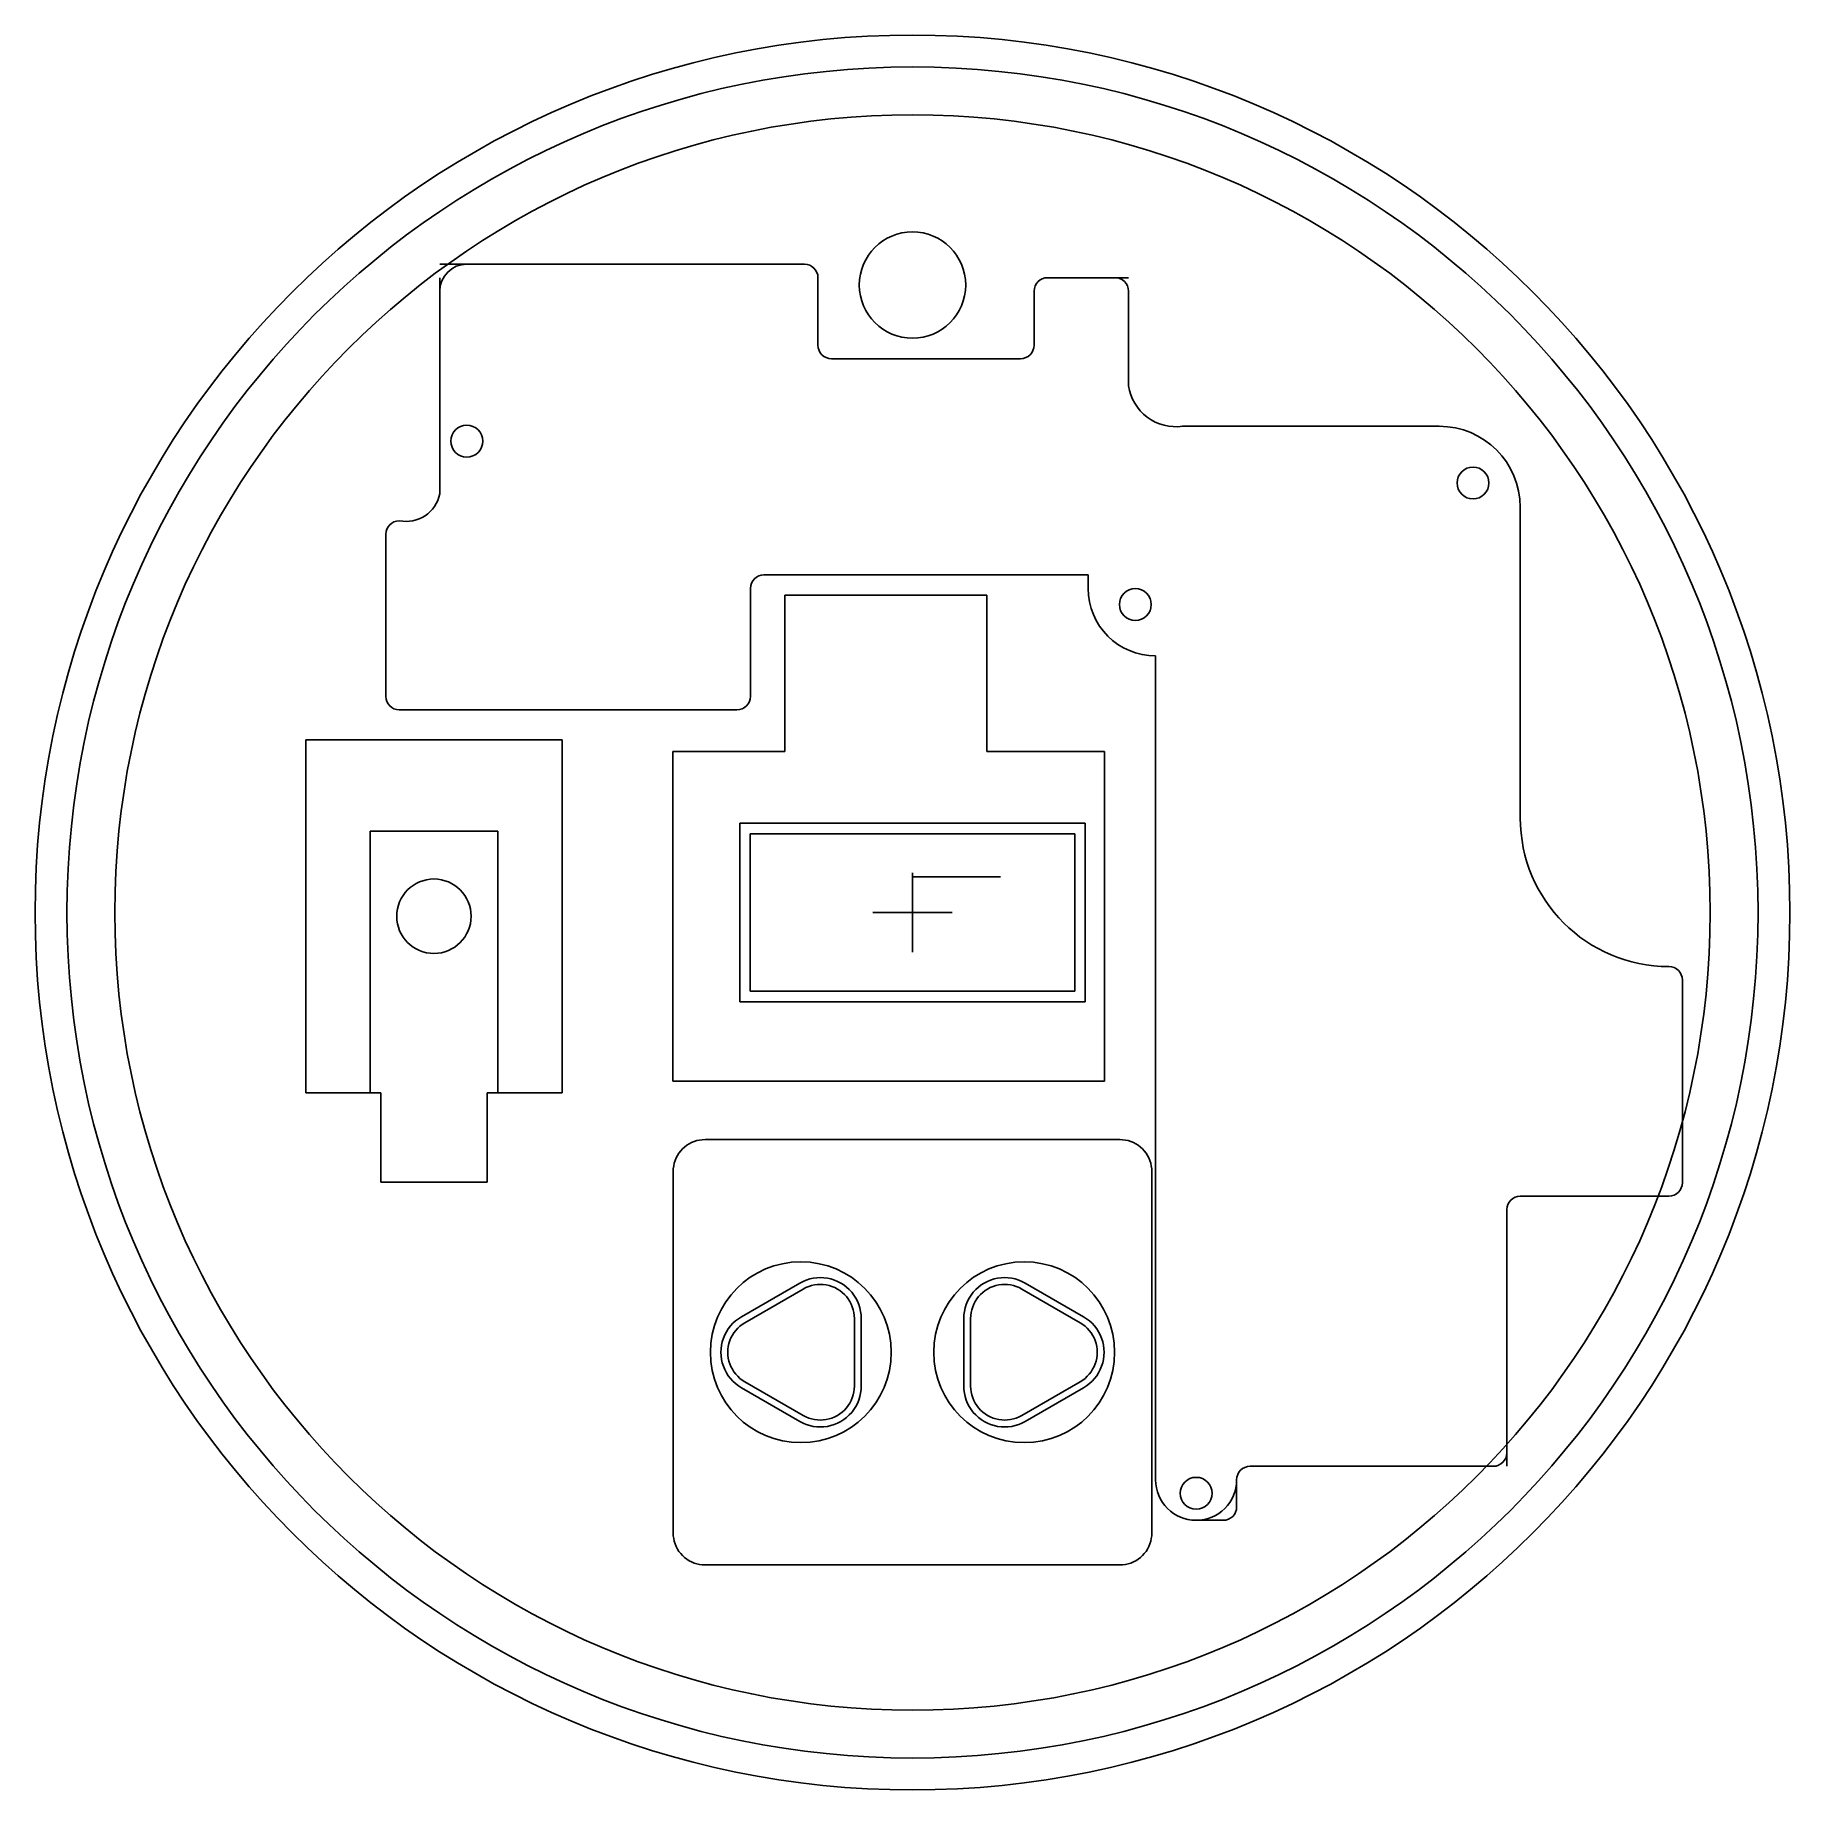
# Model space of a CAD drawing. Extents: x -82 to 82, y -82 to 82.
import ezdxf

# ---------------------------------------------------------------- set-up
doc = ezdxf.new("R2010")
doc.units = 0
doc.header["$MEASUREMENT"] = 0
doc.layers.add('20', color=31, linetype='CONTINUOUS')
doc.layers.add('248', color=20, linetype='CONTINUOUS')

msp = doc.modelspace()

# ---------------------------------------------------------------- linework, layer by layer
at = {"layer": '20'}
for p, q in [((-41.91, 60.96), (-44.45, 60.96)), ((-44.45, 59.69), (-44.45, 58.42)), ((-10.16, 60.96), (-41.91, 60.96)), ((-8.89, 53.34), (-8.89, 59.69)), ((19.05, 59.69), (12.7, 59.69)), ((20.32, 59.69), (19.05, 59.69)), ((-44.45, 58.42), (-44.45, 39.37)), ((11.43, 58.42), (11.43, 53.34)), ((20.32, 49.53), (20.32, 58.42)), ((10.16, 52.07), (-7.62, 52.07)), ((49.53, 45.72), (25.4, 45.72)), ((57.15, 8.89), (57.15, 38.1)), ((-49.53, 35.56), (-49.53, 20.32)), ((-13.97, 31.75), (16.51, 31.75)), ((16.51, 31.75), (16.51, 30.48)), ((-15.24, 20.32), (-15.24, 30.48)), ((22.86, 24.13), (22.86, -53.34)), ((-48.26, 19.05), (-16.51, 19.05)), ((72.39, -25.4), (72.39, -6.35)), ((55.88, -50.8), (55.88, -27.94)), ((57.15, -26.67), (71.12, -26.67)), ((55.88, -52.07), (55.88, -50.8)), ((31.75, -52.07), (54.61, -52.07)), ((30.48, -55.88), (30.48, -53.34)), ((26.67, -57.15), (29.21, -57.15))]:
    msp.add_line(p, q, dxfattribs=at)
for centre in [(-41.91, 44.323), (52.705, 40.386), (20.955, 28.956), (26.67, -54.61)]:
    msp.add_circle(centre, 1.5, dxfattribs=at)
for centre, radius, start, end in [((-41.91, 58.42), 2.54, 90, 180), ((-10.16, 59.69), 1.27, 0, 90), ((12.7, 58.42), 1.27, 90, 180), ((19.05, 58.42), 1.27, 0, 90), ((-7.62, 53.34), 1.27, 180, 270), ((10.16, 53.34), 1.27, 270, 0), ((24.765, 50.165), 4.4901, 188.1301, 278.1301), ((49.53, 38.1), 7.62, 0, 90), ((-47.625, 40.005), 3.2379, 258.6901, 348.6901), ((-48.26, 35.56), 1.27, 90, 180), ((-13.97, 30.48), 1.27, 90, 180), ((22.86, 30.48), 6.35, 180, 270), ((-48.26, 20.32), 1.27, 180, 270), ((-16.51, 20.32), 1.27, 270, 0), ((71.12, 8.89), 13.97, 180, 270), ((71.12, -6.35), 1.27, 0, 90), ((71.12, -25.4), 1.27, 270, 0), ((57.15, -27.94), 1.27, 90, 180), ((54.61, -50.8), 1.27, 270, 0), ((31.75, -53.34), 1.27, 90, 180), ((26.67, -53.34), 3.81, 180, 270), ((26.67, -53.34), 3.81, 270, 0), ((29.21, -55.88), 1.27, 270, 0)]:
    msp.add_arc(centre, radius, start, end, dxfattribs=at)
at = {"layer": '248'}
for p, q in [((7, 29.85), (-12, 29.85)), ((-12, 29.85), (-12, 15.15)), ((7, 15.15), (7, 29.85)), ((-32.95, 16.25), (-57.05, 16.25)), ((-57.05, 16.25), (-57.05, -16.95)), ((-32.95, -16.95), (-32.95, 16.25)), ((-12, 15.15), (-22.55, 15.15)), ((-22.55, 15.15), (-22.55, -15.85)), ((18.05, 15.15), (7, 15.15)), ((18.05, -15.85), (18.05, 15.15)), ((-16.25, 8.4), (-16.25, -8.4)), ((16.25, 8.4), (-16.25, 8.4)), ((16.25, -8.4), (16.25, 8.4)), ((-51, 7.65), (-51, -16.95)), ((-39, 7.65), (-51, 7.65)), ((-39, -16.95), (-39, 7.65)), ((-15.25, -7.4), (-15.25, 7.4)), ((-15.25, 7.4), (15.25, 7.4)), ((15.25, 7.4), (15.25, -7.4)), ((0, 3.7228), (0, 3.35)), ((0, 3.35), (0, -3.7228)), ((0, 3.35), (8.287, 3.35)), ((-3.7228, 0), (3.7228, 0)), ((15.25, -7.4), (-15.25, -7.4)), ((-16.25, -8.4), (16.25, -8.4)), ((-22.55, -15.85), (18.05, -15.85)), ((-57.05, -16.95), (-51, -16.95)), ((-51, -16.95), (-50, -16.95)), ((-50, -16.95), (-50, -25.35)), ((-40, -16.95), (-39, -16.95)), ((-40, -25.35), (-40, -16.95)), ((-39, -16.95), (-32.95, -16.95)), ((-20.021, -21.3956), (-20.2765, -21.4522)), ((-19.7615, -21.3614), (-20.021, -21.3956)), ((-19.5, -21.35), (-19.7615, -21.3614)), ((19.5, -21.35), (-19.5, -21.35)), ((19.7614, -21.3614), (19.5, -21.35)), ((20.0209, -21.3956), (19.7614, -21.3614)), ((20.2765, -21.4522), (20.0209, -21.3956)), ((-22.2189, -23.0821), (-22.3191, -23.3239)), ((-22.0981, -22.85), (-22.2189, -23.0821)), ((-21.9575, -22.6293), (-22.0981, -22.85)), ((-21.7981, -22.4216), (-21.9575, -22.6293)), ((-21.6213, -22.2287), (-21.7981, -22.4216)), ((-21.4284, -22.0519), (-21.6213, -22.2287)), ((-21.2208, -21.8925), (-21.4284, -22.0519)), ((-21, -21.7519), (-21.2208, -21.8925)), ((-20.7679, -21.6311), (-21, -21.7519)), ((-20.5261, -21.5309), (-20.7679, -21.6311)), ((-20.2765, -21.4522), (-20.5261, -21.5309)), ((20.5261, -21.5309), (20.2765, -21.4522)), ((20.7678, -21.6311), (20.5261, -21.5309)), ((21, -21.7519), (20.7678, -21.6311)), ((21.2207, -21.8925), (21, -21.7519)), ((21.4284, -22.0519), (21.2207, -21.8925)), ((21.6213, -22.2287), (21.4284, -22.0519)), ((21.7981, -22.4216), (21.6213, -22.2287)), ((21.9575, -22.6293), (21.7981, -22.4216)), ((22.0981, -22.85), (21.9575, -22.6293)), ((22.2189, -23.0821), (22.0981, -22.85)), ((22.3191, -23.3239), (22.2189, -23.0821)), ((-22.4886, -24.0885), (-22.5, -24.35)), ((-22.5, -24.35), (-22.5, -58.35)), ((-22.4544, -23.8291), (-22.4886, -24.0885)), ((-22.3978, -23.5735), (-22.4544, -23.8291)), ((-22.3191, -23.3239), (-22.3978, -23.5735)), ((22.3978, -23.5735), (22.3191, -23.3239)), ((22.4544, -23.8291), (22.3978, -23.5735)), ((22.4886, -24.0885), (22.4544, -23.8291)), ((22.5, -24.35), (22.4886, -24.0885)), ((22.5, -58.35), (22.5, -24.35)), ((-50, -25.35), (-40, -25.35)), ((-9.9835, -34.5567), (-10.2938, -34.6852)), ((-9.6631, -34.4558), (-9.9835, -34.5567)), ((-9.3352, -34.383), (-9.6631, -34.4558)), ((-9.0023, -34.3392), (-9.3352, -34.383)), ((-8.6667, -34.3245), (-9.0023, -34.3392)), ((-8.3311, -34.3392), (-8.6667, -34.3245)), ((-7.9981, -34.3831), (-8.3311, -34.3392)), ((-7.6703, -34.4558), (-7.9981, -34.3831)), ((-7.3498, -34.5567), (-7.6703, -34.4558)), ((-7.0396, -34.6852), (-7.3498, -34.5567)), ((7.3498, -34.5567), (7.0395, -34.6853)), ((7.6702, -34.4557), (7.3498, -34.5567)), ((7.9981, -34.383), (7.6702, -34.4557)), ((8.331, -34.3392), (7.9981, -34.383)), ((8.6666, -34.3245), (8.331, -34.3392)), ((9.0023, -34.3392), (8.6666, -34.3245)), ((9.3352, -34.383), (9.0023, -34.3392)), ((9.6631, -34.4558), (9.3352, -34.383)), ((9.9835, -34.5567), (9.6631, -34.4558)), ((10.2937, -34.6852), (9.9835, -34.5567)), ((-10.5909, -34.8399), (-16.0925, -38.0163)), ((-10.2667, -35.4033), (-15.7667, -38.5787)), ((-10.2938, -34.6852), (-10.5909, -34.8399)), ((-10.0191, -35.2744), (-10.2667, -35.4033)), ((-9.7611, -35.1675), (-10.0191, -35.2744)), ((-9.4949, -35.0836), (-9.7611, -35.1675)), ((-9.2224, -35.0232), (-9.4949, -35.0836)), ((-8.9456, -34.9867), (-9.2224, -35.0232)), ((-8.6667, -34.9746), (-8.9456, -34.9867)), ((-8.3878, -34.9867), (-8.6667, -34.9746)), ((-8.111, -35.0232), (-8.3878, -34.9867)), ((-7.8385, -35.0836), (-8.111, -35.0232)), ((-7.5722, -35.1675), (-7.8385, -35.0836)), ((-7.3143, -35.2744), (-7.5722, -35.1675)), ((-7.0667, -35.4033), (-7.3143, -35.2744)), ((-6.8312, -35.5533), (-7.0667, -35.4033)), ((-6.7417, -34.8403), (-7.0396, -34.6852)), ((-6.6098, -35.7232), (-6.8312, -35.5533)), ((-6.4584, -35.0208), (-6.7417, -34.8403)), ((-6.4039, -35.9118), (-6.6098, -35.7232)), ((-6.192, -35.2253), (-6.4584, -35.0208)), ((-6.2153, -36.1177), (-6.4039, -35.9118)), ((-6.0454, -36.3391), (-6.2153, -36.1177)), ((-5.9442, -35.4522), (-6.192, -35.2253)), ((-5.7174, -35.6997), (-5.9442, -35.4522)), ((-5.5129, -35.9663), (-5.7174, -35.6997)), ((-5.3325, -36.2495), (-5.5129, -35.9663)), ((-5.1773, -36.5475), (-5.3325, -36.2495)), ((5.3324, -36.2495), (5.1773, -36.5475)), ((5.5129, -35.9663), (5.3324, -36.2495)), ((5.7174, -35.6998), (5.5129, -35.9663)), ((5.9443, -35.4522), (5.7174, -35.6998)), ((6.1918, -35.2253), (5.9443, -35.4522)), ((6.2153, -36.1177), (6.0454, -36.3391)), ((6.4583, -35.0208), (6.1918, -35.2253)), ((6.4039, -35.9118), (6.2153, -36.1177)), ((6.6097, -35.7232), (6.4039, -35.9118)), ((6.7417, -34.8403), (6.4583, -35.0208)), ((6.8312, -35.5533), (6.6097, -35.7232)), ((7.0395, -34.6853), (6.7417, -34.8403)), ((7.0667, -35.4033), (6.8312, -35.5533)), ((7.3143, -35.2744), (7.0667, -35.4033)), ((7.5722, -35.1675), (7.3143, -35.2744)), ((7.8384, -35.0836), (7.5722, -35.1675)), ((8.111, -35.0232), (7.8384, -35.0836)), ((8.3877, -34.9867), (8.111, -35.0232)), ((8.6666, -34.9746), (8.3877, -34.9867)), ((8.9455, -34.9867), (8.6666, -34.9746)), ((9.2223, -35.0232), (8.9455, -34.9867)), ((9.4949, -35.0836), (9.2223, -35.0232)), ((9.7611, -35.1675), (9.4949, -35.0836)), ((10.019, -35.2744), (9.7611, -35.1675)), ((10.2667, -35.4033), (10.019, -35.2744)), ((15.7667, -38.5787), (10.2667, -35.4033)), ((10.5908, -34.8399), (10.2937, -34.6852)), ((16.0925, -38.0163), (10.5908, -34.8399)), ((-5.8954, -36.5746), (-6.0454, -36.3391)), ((-5.7665, -36.8222), (-5.8954, -36.5746)), ((-5.6597, -37.0801), (-5.7665, -36.8222)), ((-5.5757, -37.3464), (-5.6597, -37.0801)), ((-5.5153, -37.6189), (-5.5757, -37.3464)), ((-5.4789, -37.8957), (-5.5153, -37.6189)), ((-5.4667, -38.1746), (-5.4789, -37.8957)), ((-5.0489, -36.8577), (-5.1773, -36.5475)), ((-4.9478, -37.1781), (-5.0489, -36.8577)), ((-4.8751, -37.5061), (-4.9478, -37.1781)), ((-4.8313, -37.839), (-4.8751, -37.5061)), ((-4.8167, -38.1736), (-4.8313, -37.839)), ((4.8313, -37.839), (4.8167, -38.1736)), ((4.8751, -37.5061), (4.8313, -37.839)), ((4.9478, -37.1781), (4.8751, -37.5061)), ((5.0488, -36.8578), (4.9478, -37.1781)), ((5.1773, -36.5475), (5.0488, -36.8578)), ((5.4788, -37.8957), (5.4667, -38.1746)), ((5.5153, -37.6189), (5.4788, -37.8957)), ((5.5757, -37.3464), (5.5153, -37.6189)), ((5.6596, -37.0801), (5.5757, -37.3464)), ((5.7665, -36.8222), (5.6596, -37.0801)), ((5.8954, -36.5746), (5.7665, -36.8222)), ((6.0454, -36.3391), (5.8954, -36.5746)), ((-17.5009, -39.425), (-17.656, -39.723)), ((-17.3204, -39.1417), (-17.5009, -39.425)), ((-17.116, -38.8752), (-17.3204, -39.1417)), ((-16.8891, -38.6276), (-17.116, -38.8752)), ((-16.788, -39.5146), (-16.938, -39.75)), ((-16.6415, -38.4007), (-16.8891, -38.6276)), ((-16.618, -39.2931), (-16.788, -39.5146)), ((-16.375, -38.1963), (-16.6415, -38.4007)), ((-16.4294, -39.0873), (-16.618, -39.2931)), ((-16.2236, -38.8987), (-16.4294, -39.0873)), ((-16.0925, -38.0163), (-16.375, -38.1963)), ((-16.0021, -38.7287), (-16.2236, -38.8987)), ((-15.7667, -38.5787), (-16.0021, -38.7287)), ((-5.4667, -44.5254), (-5.4667, -38.1746)), ((-4.8167, -44.5264), (-4.8167, -38.1736)), ((4.8167, -38.1736), (4.8167, -44.5264)), ((5.4667, -38.1746), (5.4667, -44.5254)), ((16.0021, -38.7287), (15.7667, -38.5787)), ((16.2236, -38.8987), (16.0021, -38.7287)), ((16.375, -38.1963), (16.0925, -38.0163)), ((16.4294, -39.0873), (16.2236, -38.8987)), ((16.6414, -38.4007), (16.375, -38.1963)), ((16.618, -39.2931), (16.4294, -39.0873)), ((16.7879, -39.5146), (16.618, -39.2931)), ((16.889, -38.6276), (16.6414, -38.4007)), ((16.938, -39.75), (16.7879, -39.5146)), ((17.116, -38.8753), (16.889, -38.6276)), ((17.3204, -39.1417), (17.116, -38.8753)), ((17.5009, -39.425), (17.3204, -39.1417)), ((17.656, -39.723), (17.5009, -39.425)), ((-18.0021, -41.0144), (-18.0167, -41.35)), ((-17.9583, -40.6815), (-18.0021, -41.0144)), ((-17.8855, -40.3536), (-17.9583, -40.6815)), ((-17.7845, -40.0332), (-17.8855, -40.3536)), ((-17.656, -39.723), (-17.7845, -40.0332)), ((-17.3545, -41.0711), (-17.3667, -41.35)), ((-17.318, -40.7943), (-17.3545, -41.0711)), ((-17.2576, -40.5218), (-17.318, -40.7943)), ((-17.1737, -40.2555), (-17.2576, -40.5218)), ((-17.0669, -39.9977), (-17.1737, -40.2555)), ((-16.938, -39.75), (-17.0669, -39.9977)), ((17.0668, -39.9977), (16.938, -39.75)), ((17.1737, -40.2555), (17.0668, -39.9977)), ((17.2576, -40.5218), (17.1737, -40.2555)), ((17.318, -40.7943), (17.2576, -40.5218)), ((17.3545, -41.0711), (17.318, -40.7943)), ((17.3667, -41.35), (17.3545, -41.0711)), ((17.7845, -40.0332), (17.656, -39.723)), ((17.8855, -40.3535), (17.7845, -40.0332)), ((17.9582, -40.6815), (17.8855, -40.3535)), ((18.0021, -41.0144), (17.9582, -40.6815)), ((18.0167, -41.35), (18.0021, -41.0144)), ((-18.0167, -41.35), (-18.0021, -41.6856)), ((-18.0021, -41.6856), (-17.9583, -42.0185)), ((-17.9583, -42.0185), (-17.8855, -42.3465)), ((-17.8855, -42.3465), (-17.7845, -42.6668)), ((-17.7845, -42.6668), (-17.656, -42.9771)), ((-17.3667, -41.35), (-17.3545, -41.6289)), ((-17.3545, -41.6289), (-17.318, -41.9057)), ((-17.318, -41.9057), (-17.2576, -42.1782)), ((-17.2576, -42.1782), (-17.1737, -42.4445)), ((-17.1737, -42.4445), (-17.0669, -42.7024)), ((-17.0669, -42.7024), (-16.938, -42.95)), ((16.9379, -42.95), (17.0668, -42.7024)), ((17.0668, -42.7024), (17.1737, -42.4445)), ((17.1737, -42.4445), (17.2576, -42.1782)), ((17.2576, -42.1782), (17.318, -41.9057)), ((17.318, -41.9057), (17.3545, -41.6289)), ((17.3545, -41.6289), (17.3667, -41.35)), ((17.656, -42.9771), (17.7845, -42.6668)), ((17.7845, -42.6668), (17.8855, -42.3465)), ((17.8855, -42.3465), (17.9582, -42.0185)), ((17.9582, -42.0185), (18.0021, -41.6856)), ((18.0021, -41.6856), (18.0167, -41.35)), ((-17.656, -42.9771), (-17.5009, -43.275)), ((-17.5009, -43.275), (-17.3205, -43.5583)), ((-17.3205, -43.5583), (-17.116, -43.8248)), ((-17.116, -43.8248), (-16.889, -44.0724)), ((-16.938, -42.95), (-16.788, -43.1854)), ((-16.889, -44.0724), (-16.6415, -44.2993)), ((-16.788, -43.1854), (-16.618, -43.4069)), ((-16.6415, -44.2993), (-16.375, -44.5038)), ((-16.618, -43.4069), (-16.4294, -43.6127)), ((-16.4294, -43.6127), (-16.2236, -43.8013)), ((-16.375, -44.5038), (-16.0926, -44.6837)), ((-16.2236, -43.8013), (-16.0021, -43.9713)), ((-16.0021, -43.9713), (-15.7667, -44.1213)), ((-15.7667, -44.1213), (-10.2667, -47.2967)), ((-5.4789, -44.8043), (-5.4667, -44.5254)), ((-4.8313, -44.861), (-4.8167, -44.5264)), ((4.8167, -44.5264), (4.8313, -44.861)), ((5.4667, -44.5254), (5.4788, -44.8043)), ((10.2667, -47.2967), (15.7667, -44.1213)), ((15.7667, -44.1213), (16.0021, -43.9713)), ((16.0021, -43.9713), (16.2236, -43.8013)), ((16.0926, -44.6837), (16.375, -44.5038)), ((16.2236, -43.8013), (16.4294, -43.6127)), ((16.375, -44.5038), (16.6414, -44.2993)), ((16.4294, -43.6127), (16.618, -43.4069)), ((16.618, -43.4069), (16.7879, -43.1854)), ((16.6414, -44.2993), (16.889, -44.0724)), ((16.7879, -43.1854), (16.9379, -42.95)), ((16.889, -44.0724), (17.1159, -43.8248)), ((17.1159, -43.8248), (17.3204, -43.5583)), ((17.3204, -43.5583), (17.5009, -43.275)), ((17.5009, -43.275), (17.656, -42.9771)), ((-16.0926, -44.6837), (-10.5908, -47.8602)), ((-6.0454, -46.3609), (-5.8954, -46.1254)), ((-5.8954, -46.1254), (-5.7665, -45.8778)), ((-5.7665, -45.8778), (-5.6597, -45.6199)), ((-5.6597, -45.6199), (-5.5757, -45.3537)), ((-5.5757, -45.3537), (-5.5153, -45.0811)), ((-5.5153, -45.0811), (-5.4789, -44.8043)), ((-5.3325, -46.4505), (-5.1773, -46.1525)), ((-5.1773, -46.1525), (-5.0489, -45.8423)), ((-5.0489, -45.8423), (-4.9478, -45.5219)), ((-4.9478, -45.5219), (-4.8751, -45.1939)), ((-4.8751, -45.1939), (-4.8313, -44.861)), ((4.8313, -44.861), (4.8751, -45.1939)), ((4.8751, -45.1939), (4.9478, -45.5219)), ((4.9478, -45.5219), (5.0488, -45.8422)), ((5.0488, -45.8422), (5.1773, -46.1525)), ((5.1773, -46.1525), (5.3324, -46.4504)), ((5.4788, -44.8043), (5.5153, -45.0811)), ((5.5153, -45.0811), (5.5757, -45.3537)), ((5.5757, -45.3537), (5.6596, -45.6199)), ((5.6596, -45.6199), (5.7665, -45.8778)), ((5.7665, -45.8778), (5.8954, -46.1254)), ((5.8954, -46.1254), (6.0454, -46.3609)), ((10.5907, -47.8602), (16.0926, -44.6837)), ((-10.2667, -47.2967), (-10.0191, -47.4256)), ((-10.0191, -47.4256), (-9.7611, -47.5324)), ((-9.7611, -47.5324), (-9.4949, -47.6164)), ((-9.4949, -47.6164), (-9.2224, -47.6768)), ((-9.2224, -47.6768), (-8.9456, -47.7133)), ((-8.9456, -47.7133), (-8.6667, -47.7254)), ((-8.6667, -47.7254), (-8.3878, -47.7133)), ((-8.3878, -47.7133), (-8.111, -47.6768)), ((-8.111, -47.6768), (-7.8384, -47.6164)), ((-7.8384, -47.6164), (-7.5722, -47.5324)), ((-7.5722, -47.5324), (-7.3143, -47.4256)), ((-7.3143, -47.4256), (-7.0667, -47.2967)), ((-7.0667, -47.2967), (-6.8312, -47.1467)), ((-6.8312, -47.1467), (-6.6098, -46.9768)), ((-6.7417, -47.8597), (-6.4584, -47.6792)), ((-6.6098, -46.9768), (-6.4039, -46.7882)), ((-6.4584, -47.6792), (-6.192, -47.4748)), ((-6.4039, -46.7882), (-6.2153, -46.5823)), ((-6.2153, -46.5823), (-6.0454, -46.3609)), ((-6.192, -47.4748), (-5.9443, -47.2478)), ((-5.9443, -47.2478), (-5.7174, -47.0002)), ((-5.7174, -47.0002), (-5.5129, -46.7337)), ((-5.5129, -46.7337), (-5.3325, -46.4505)), ((5.3324, -46.4504), (5.5129, -46.7337)), ((5.5129, -46.7337), (5.7174, -47.0002)), ((5.7174, -47.0002), (5.9443, -47.2478)), ((5.9443, -47.2478), (6.1919, -47.4747)), ((6.0454, -46.3609), (6.2153, -46.5823)), ((6.1919, -47.4747), (6.4584, -47.6792)), ((6.2153, -46.5823), (6.4039, -46.7882)), ((6.4039, -46.7882), (6.6097, -46.9768)), ((6.4584, -47.6792), (6.7416, -47.8597)), ((6.6097, -46.9768), (6.8312, -47.1467)), ((6.8312, -47.1467), (7.0667, -47.2967)), ((7.0667, -47.2967), (7.3143, -47.4256)), ((7.3143, -47.4256), (7.5722, -47.5324)), ((7.5722, -47.5324), (7.8384, -47.6164)), ((7.8384, -47.6164), (8.111, -47.6768)), ((8.111, -47.6768), (8.3877, -47.7133)), ((8.3877, -47.7133), (8.6666, -47.7254)), ((8.6666, -47.7254), (8.9455, -47.7133)), ((8.9455, -47.7133), (9.2223, -47.6768)), ((9.2223, -47.6768), (9.4949, -47.6164)), ((9.4949, -47.6164), (9.7611, -47.5324)), ((9.7611, -47.5324), (10.019, -47.4256)), ((10.019, -47.4256), (10.2667, -47.2967)), ((-10.5908, -47.8602), (-10.2938, -48.0148)), ((-10.2938, -48.0148), (-9.9835, -48.1433)), ((-9.9835, -48.1433), (-9.6632, -48.2443)), ((-9.6632, -48.2443), (-9.3352, -48.317)), ((-9.3352, -48.317), (-9.0022, -48.3608)), ((-9.0022, -48.3608), (-8.6667, -48.3755)), ((-8.6667, -48.3755), (-8.3311, -48.3608)), ((-8.3311, -48.3608), (-7.9981, -48.317)), ((-7.9981, -48.317), (-7.6702, -48.2443)), ((-7.6702, -48.2443), (-7.3499, -48.1433)), ((-7.3499, -48.1433), (-7.0396, -48.0148)), ((-7.0396, -48.0148), (-6.7417, -47.8597)), ((6.7416, -47.8597), (7.0396, -48.0148)), ((7.0396, -48.0148), (7.3498, -48.1433)), ((7.3498, -48.1433), (7.6702, -48.2443)), ((7.6702, -48.2443), (7.9981, -48.317)), ((7.9981, -48.317), (8.3311, -48.3608)), ((8.3311, -48.3608), (8.6666, -48.3755)), ((8.6666, -48.3755), (9.0022, -48.3608)), ((9.0022, -48.3608), (9.3352, -48.317)), ((9.3352, -48.317), (9.6631, -48.2443)), ((9.6631, -48.2443), (9.9835, -48.1433)), ((9.9835, -48.1433), (10.2937, -48.0148)), ((10.2937, -48.0148), (10.5907, -47.8602)), ((-22.5, -58.35), (-22.4886, -58.6115)), ((-22.4886, -58.6115), (-22.4544, -58.871)), ((-22.4544, -58.871), (-22.3978, -59.1265)), ((-22.3978, -59.1265), (-22.3191, -59.3761)), ((-22.3191, -59.3761), (-22.2189, -59.6179)), ((22.2189, -59.6179), (22.3191, -59.3761)), ((22.3191, -59.3761), (22.3978, -59.1265)), ((22.3978, -59.1265), (22.4544, -58.871)), ((22.4544, -58.871), (22.4886, -58.6115)), ((22.4886, -58.6115), (22.5, -58.35)), ((-22.2189, -59.6179), (-22.0981, -59.85)), ((-22.0981, -59.85), (-21.9575, -60.0707)), ((-21.9575, -60.0707), (-21.7981, -60.2784)), ((-21.7981, -60.2784), (-21.6213, -60.4713)), ((-21.6213, -60.4713), (-21.4284, -60.6481)), ((-21.4284, -60.6481), (-21.2208, -60.8075)), ((-21.2208, -60.8075), (-21, -60.9481)), ((-21, -60.9481), (-20.7679, -61.0689)), ((20.7678, -61.0689), (21, -60.9481)), ((21, -60.9481), (21.2207, -60.8075)), ((21.2207, -60.8075), (21.4284, -60.6481)), ((21.4284, -60.6481), (21.6213, -60.4713)), ((21.6213, -60.4713), (21.7981, -60.2784)), ((21.7981, -60.2784), (21.9575, -60.0707)), ((21.9575, -60.0707), (22.0981, -59.85)), ((22.0981, -59.85), (22.2189, -59.6179)), ((-20.7679, -61.0689), (-20.5261, -61.1691)), ((-20.5261, -61.1691), (-20.2765, -61.2478)), ((-20.2765, -61.2478), (-20.021, -61.3044)), ((-20.021, -61.3044), (-19.7615, -61.3386)), ((-19.7615, -61.3386), (-19.5, -61.35)), ((-19.5, -61.35), (19.5, -61.35)), ((19.5, -61.35), (19.7614, -61.3386)), ((19.7614, -61.3386), (20.0209, -61.3044)), ((20.0209, -61.3044), (20.2765, -61.2478)), ((20.2765, -61.2478), (20.5261, -61.1691)), ((20.5261, -61.1691), (20.7678, -61.0689))]:
    msp.add_line(p, q, dxfattribs=at)
for centre, radius in [((0, 0), 82.5), ((0, 0), 79.5003), ((0, 0), 79.5003), ((0, 0), 75), ((0, 59), 5), ((-45, -0.35), 3.5), ((-10.5, -41.35), 8.5), ((-10.5, -41.35), 8.5), ((10.5, -41.35), 8.5), ((10.5, -41.35), 8.5)]:
    msp.add_circle(centre, radius, dxfattribs=at)

doc.saveas('drawing.dxf')
